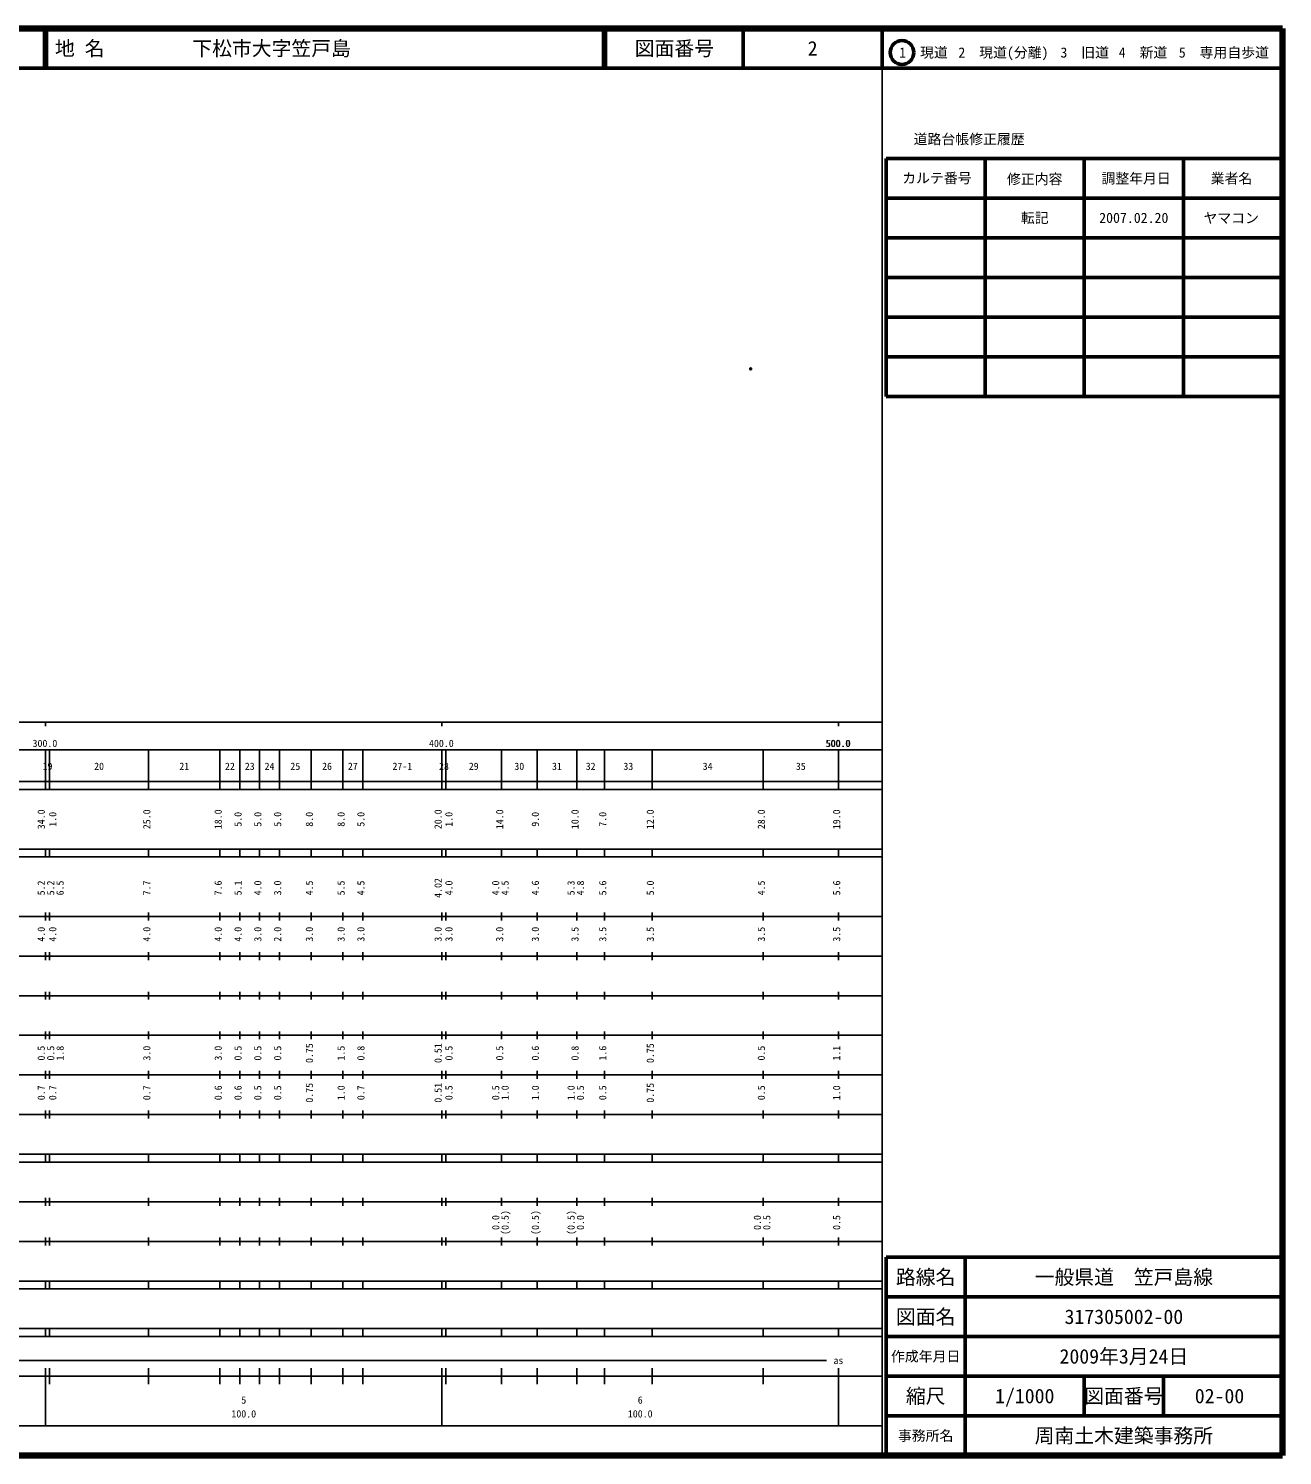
# Model space of a CAD drawing. Units: millimetres on the paper. Extents: x 40 to 680, y 20 to 380.
# Drawn here: x 363.7 to 680, y 20 to 380 of the extents above; entities that cross this region are included whole.
import ezdxf
from ezdxf.enums import TextEntityAlignment as Align

# ---------------------------------------------------------------- set-up
doc = ezdxf.new("R2010")
doc.units = ezdxf.units.MM
doc.header["$PDMODE"] = 32
doc.header["$PDSIZE"] = 0.5
doc.layers.add('M-OTRS', color=6, linetype='Continuous')
doc.layers.add('M-TTL-TXT', color=7, linetype='Continuous')
for name, color, linetype, lineweight in [('M-TTL', 2, 'Continuous', 140), ('M-TTL-BAND', 7, 'Continuous', 25), ('M-TTL-FRAM', 2, 'Continuous', 50), ('M-TTL-LINE', 7, 'Continuous', 50)]:
    doc.layers.add(name, color=color, linetype=linetype, lineweight=lineweight)
doc.styles.add('ＭＳ ゴシック', font='')
doc.styles.get('ＭＳ ゴシック').set_extended_font_data('MS Gothic')

msp = doc.modelspace()

# ---------------------------------------------------------------- linework, layer by layer
at = {"layer": 'M-OTRS'}
msp.add_point((545.859, 294.114), dxfattribs=at)
at = {"layer": 'M-TTL'}
for p, q in [((680, 380), (40, 380)), ((680, 20), (680, 380)), ((40, 20), (680, 20))]:
    msp.add_line(p, q, dxfattribs=at)
at = {"layer": 'M-TTL-BAND'}
for p, q in [((579, 20), (579, 370)), ((40, 205), (579, 205)), ((368, 205), (368, 204)), ((468, 205), (468, 204)), ((568, 205), (568, 204)), ((68, 198), (579, 198)), ((368, 188), (368, 198)), ((369, 188), (369, 198)), ((394, 188), (394, 198)), ((412, 188), (412, 198)), ((417, 188), (417, 198)), ((422, 188), (422, 198)), ((427, 188), (427, 198)), ((435, 188), (435, 198)), ((443, 188), (443, 198)), ((448, 188), (448, 198)), ((468, 188), (468, 198)), ((469, 188), (469, 198)), ((483, 188), (483, 198)), ((492, 188), (492, 198)), ((502, 188), (502, 198)), ((509, 188), (509, 198)), ((521, 188), (521, 198)), ((549, 188), (549, 198)), ((568, 188), (568, 198)), ((40, 190), (579, 190)), ((40, 188), (579, 188)), ((40, 173), (579, 173)), ((368, 171), (368, 173)), ((369, 171), (369, 173)), ((394, 171), (394, 173)), ((412, 171), (412, 173)), ((417, 171), (417, 173)), ((422, 171), (422, 173)), ((427, 171), (427, 173)), ((435, 171), (435, 173)), ((443, 171), (443, 173)), ((448, 171), (448, 173)), ((468, 171), (468, 173)), ((469, 171), (469, 173)), ((483, 171), (483, 173)), ((492, 171), (492, 173)), ((502, 171), (502, 173)), ((509, 171), (509, 173)), ((521, 171), (521, 173)), ((549, 171), (549, 173)), ((568, 171), (568, 173)), ((40, 171), (579, 171)), ((40, 156), (579, 156)), ((368, 155), (368, 157)), ((369, 155), (369, 157)), ((394, 155), (394, 157)), ((412, 155), (412, 157)), ((417, 155), (417, 157)), ((422, 155), (422, 157)), ((427, 155), (427, 157)), ((435, 155), (435, 157)), ((443, 155), (443, 157)), ((448, 155), (448, 157)), ((468, 155), (468, 157)), ((469, 155), (469, 157)), ((483, 155), (483, 157)), ((492, 155), (492, 157)), ((502, 155), (502, 157)), ((509, 155), (509, 157)), ((521, 155), (521, 157)), ((549, 155), (549, 157)), ((568, 155), (568, 157)), ((46, 146), (579, 146)), ((368, 145), (368, 147)), ((369, 145), (369, 147)), ((394, 145), (394, 147)), ((412, 145), (412, 147)), ((417, 145), (417, 147)), ((422, 145), (422, 147)), ((427, 145), (427, 147)), ((435, 145), (435, 147)), ((443, 145), (443, 147)), ((448, 145), (448, 147)), ((468, 145), (468, 147)), ((469, 145), (469, 147)), ((483, 145), (483, 147)), ((492, 145), (492, 147)), ((502, 145), (502, 147)), ((509, 145), (509, 147)), ((521, 145), (521, 147)), ((549, 145), (549, 147)), ((568, 145), (568, 147)), ((368, 135), (368, 137)), ((369, 135), (369, 137)), ((394, 135), (394, 137)), ((412, 135), (412, 137)), ((417, 135), (417, 137)), ((422, 135), (422, 137)), ((427, 135), (427, 137)), ((435, 135), (435, 137)), ((443, 135), (443, 137)), ((448, 135), (448, 137)), ((468, 135), (468, 137)), ((469, 135), (469, 137)), ((483, 135), (483, 137)), ((492, 135), (492, 137)), ((502, 135), (502, 137)), ((509, 135), (509, 137)), ((521, 135), (521, 137)), ((549, 135), (549, 137)), ((568, 135), (568, 137)), ((52, 136), (579, 136)), ((46, 126), (579, 126)), ((368, 125), (368, 127)), ((369, 125), (369, 127)), ((394, 125), (394, 127)), ((412, 125), (412, 127)), ((417, 125), (417, 127)), ((422, 125), (422, 127)), ((427, 125), (427, 127)), ((435, 125), (435, 127)), ((443, 125), (443, 127)), ((448, 125), (448, 127)), ((468, 125), (468, 127)), ((469, 125), (469, 127)), ((483, 125), (483, 127)), ((492, 125), (492, 127)), ((502, 125), (502, 127)), ((509, 125), (509, 127)), ((521, 125), (521, 127)), ((549, 125), (549, 127)), ((568, 125), (568, 127)), ((52, 116), (579, 116)), ((368, 115), (368, 117)), ((369, 115), (369, 117)), ((394, 115), (394, 117)), ((412, 115), (412, 117)), ((417, 115), (417, 117)), ((422, 115), (422, 117)), ((427, 115), (427, 117)), ((435, 115), (435, 117)), ((443, 115), (443, 117)), ((448, 115), (448, 117)), ((468, 115), (468, 117)), ((469, 115), (469, 117)), ((483, 115), (483, 117)), ((492, 115), (492, 117)), ((502, 115), (502, 117)), ((509, 115), (509, 117)), ((521, 115), (521, 117)), ((549, 115), (549, 117)), ((568, 115), (568, 117)), ((46, 106), (579, 106)), ((368, 105), (368, 107)), ((369, 105), (369, 107)), ((394, 105), (394, 107)), ((412, 105), (412, 107)), ((417, 105), (417, 107)), ((422, 105), (422, 107)), ((427, 105), (427, 107)), ((435, 105), (435, 107)), ((443, 105), (443, 107)), ((448, 105), (448, 107)), ((468, 105), (468, 107)), ((469, 105), (469, 107)), ((483, 105), (483, 107)), ((492, 105), (492, 107)), ((502, 105), (502, 107)), ((509, 105), (509, 107)), ((521, 105), (521, 107)), ((549, 105), (549, 107)), ((568, 105), (568, 107)), ((40, 96), (579, 96)), ((40, 94), (579, 94)), ((368, 94), (368, 96)), ((369, 94), (369, 96)), ((394, 94), (394, 96)), ((412, 94), (412, 96)), ((417, 94), (417, 96)), ((422, 94), (422, 96)), ((427, 94), (427, 96)), ((435, 94), (435, 96)), ((443, 94), (443, 96)), ((448, 94), (448, 96)), ((468, 94), (468, 96)), ((469, 94), (469, 96)), ((483, 94), (483, 96)), ((492, 94), (492, 96)), ((502, 94), (502, 96)), ((509, 94), (509, 96)), ((521, 94), (521, 96)), ((549, 94), (549, 96)), ((568, 94), (568, 96)), ((49, 84), (579, 84)), ((368, 83), (368, 85)), ((369, 83), (369, 85)), ((394, 83), (394, 85)), ((412, 83), (412, 85)), ((417, 83), (417, 85)), ((422, 83), (422, 85)), ((427, 83), (427, 85)), ((435, 83), (435, 85)), ((443, 83), (443, 85)), ((448, 83), (448, 85)), ((468, 83), (468, 85)), ((469, 83), (469, 85)), ((483, 83), (483, 85)), ((492, 83), (492, 85)), ((502, 83), (502, 85)), ((509, 83), (509, 85)), ((521, 83), (521, 85)), ((549, 83), (549, 85)), ((568, 83), (568, 85)), ((40, 74), (579, 74)), ((368, 73), (368, 75)), ((369, 73), (369, 75)), ((394, 73), (394, 75)), ((412, 73), (412, 75)), ((417, 73), (417, 75)), ((422, 73), (422, 75)), ((427, 73), (427, 75)), ((435, 73), (435, 75)), ((443, 73), (443, 75)), ((448, 73), (448, 75)), ((468, 73), (468, 75)), ((469, 73), (469, 75)), ((483, 73), (483, 75)), ((492, 73), (492, 75)), ((502, 73), (502, 75)), ((509, 73), (509, 75)), ((521, 73), (521, 75)), ((549, 73), (549, 75)), ((568, 73), (568, 75)), ((40, 64), (579, 64)), ((40, 62), (579, 62)), ((368, 62), (368, 64)), ((369, 62), (369, 64)), ((394, 62), (394, 64)), ((412, 62), (412, 64)), ((417, 62), (417, 64)), ((422, 62), (422, 64)), ((427, 62), (427, 64)), ((435, 62), (435, 64)), ((443, 62), (443, 64)), ((448, 62), (448, 64)), ((468, 62), (468, 64)), ((469, 62), (469, 64)), ((483, 62), (483, 64)), ((492, 62), (492, 64)), ((502, 62), (502, 64)), ((509, 62), (509, 64)), ((521, 62), (521, 64)), ((549, 62), (549, 64)), ((568, 62), (568, 64)), ((40, 52), (579, 52)), ((368, 50), (368, 52)), ((369, 50), (369, 52)), ((394, 50), (394, 52)), ((412, 50), (412, 52)), ((417, 50), (417, 52)), ((422, 50), (422, 52)), ((427, 50), (427, 52)), ((435, 50), (435, 52)), ((443, 50), (443, 52)), ((448, 50), (448, 52)), ((468, 50), (468, 52)), ((469, 50), (469, 52)), ((483, 50), (483, 52)), ((492, 50), (492, 52)), ((502, 50), (502, 52)), ((509, 50), (509, 52)), ((521, 50), (521, 52)), ((549, 50), (549, 52)), ((568, 50), (568, 52)), ((40, 50), (579, 50)), ((208.5, 44), (565, 44)), ((40, 40), (579, 40)), ((368, 27.5), (368, 42)), ((369, 38), (369, 42)), ((394, 38), (394, 42)), ((412, 38), (412, 42)), ((417, 38), (417, 42)), ((422, 38), (422, 42)), ((427, 38), (427, 42)), ((435, 38), (435, 42)), ((443, 38), (443, 42)), ((448, 38), (448, 42)), ((468, 27.5), (468, 42)), ((469, 38), (469, 42)), ((483, 38), (483, 42)), ((492, 38), (492, 42)), ((502, 38), (502, 42)), ((509, 38), (509, 42)), ((521, 38), (521, 42)), ((549, 38), (549, 42)), ((568, 27.5), (568, 42)), ((68, 27.5), (579, 27.5))]:
    msp.add_line(p, q, dxfattribs=at)
at = {"layer": 'M-TTL-FRAM'}
for p, q in [((580, 347.197), (580, 287.197)), ((580, 347.197), (680, 347.197)), ((580, 287.197), (680, 287.197)), ((680, 70), (580, 70)), ((580, 70), (580, 20))]:
    msp.add_line(p, q, dxfattribs=at)
at = {"layer": 'M-TTL-LINE'}
for p, q in [((367.75, 380), (367.75, 370)), ((368.25, 380), (368.25, 370)), ((508.747, 380), (508.747, 370)), ((509.247, 380), (509.247, 370)), ((543.997, 380), (543.997, 370)), ((579, 380), (579, 370)), ((40, 370), (680, 370)), ((605, 347.197), (605, 287.197)), ((630, 347.197), (630, 287.197)), ((655, 347.197), (655, 287.197)), ((580, 337.197), (680, 337.197)), ((580, 327.197), (680, 327.197)), ((580, 317.197), (680, 317.197)), ((580, 307.197), (680, 307.197)), ((580, 297.197), (680, 297.197)), ((600, 70), (600, 20)), ((680, 60), (580, 60)), ((680, 50), (580, 50)), ((680, 40), (580, 40)), ((630, 40), (630, 30)), ((650, 40), (650, 30)), ((680, 30), (580, 30))]:
    msp.add_line(p, q, dxfattribs=at)
msp.add_circle((584.031, 373.958), 3, dxfattribs=at)

# ---------------------------------------------------------------- texts
at = {"layer": 'M-TTL-BAND', "style": 'ＭＳ ゴシック'}
for s, p in [('300.0', (367.844, 198.195)), ('400.0', (467.844, 198.195)), ('500.0', (567.844, 198.195)), ('500.0', (568, 198.195)), ('19', (368.5, 192.405)), ('20', (381.5, 192.405)), ('21', (403, 192.405)), ('22', (414.5, 192.405)), ('23', (419.5, 192.405)), ('24', (424.5, 192.405)), ('25', (431, 192.405)), ('26', (439, 192.405)), ('27', (445.5, 192.405)), ('27-1', (458, 192.405)), ('28', (468.5, 192.405)), ('29', (476, 192.405)), ('30', (487.5, 192.405)), ('31', (497, 192.405)), ('32', (505.5, 192.405)), ('33', (515, 192.405)), ('34', (535, 192.405)), ('35', (558.5, 192.405)), ('as', (568, 42.5)), ('5', (418, 32.523)), ('6', (518, 32.523)), ('100.0', (418, 29.033)), ('100.0', (518, 29.033))]:
    msp.add_text(s, height=1.833, dxfattribs=at).set_placement(p, align=Align.BOTTOM_CENTER)
for s, p in [('34.0', (368.368, 180.5)), ('1.0', (371.264, 180.5)), ('25.0', (395, 180.5)), ('18.0', (413, 180.5)), ('5.0', (418, 180.5)), ('5.0', (423, 180.5)), ('5.0', (428, 180.5)), ('8.0', (436, 180.5)), ('8.0', (444, 180.5)), ('5.0', (449, 180.5)), ('20.0', (468.465, 180.5)), ('1.0', (471.206, 180.5)), ('14.0', (484, 180.5)), ('9.0', (493, 180.5)), ('10.0', (503, 180.5)), ('7.0', (510, 180.5)), ('12.0', (522, 180.5)), ('28.0', (550, 180.5)), ('19.0', (569, 180.5)), ('5.2', (368.368, 163.174)), ('5.2', (370.75, 163.174)), ('6.5', (373.12, 163.174)), ('7.7', (395, 163.174)), ('7.6', (413, 163.174)), ('5.1', (418, 163.174)), ('4.0', (423, 163.174)), ('3.0', (428, 163.174)), ('4.5', (436, 163.174)), ('5.5', (444, 163.174)), ('4.5', (449, 163.174)), ('4.02', (468.465, 163.174)), ('4.0', (471.206, 163.174)), ('4.0', (483, 163.174)), ('4.5', (485.37, 163.174)), ('4.6', (493, 163.174)), ('5.3', (502, 163.174)), ('4.8', (504.37, 163.174)), ('5.6', (510, 163.174)), ('5.0', (522, 163.174)), ('4.5', (550, 163.174)), ('5.6', (569, 163.174)), ('4.0', (368.368, 151.5)), ('4.0', (371.264, 151.5)), ('4.0', (395, 151.5)), ('4.0', (413, 151.5)), ('4.0', (418, 151.5)), ('3.0', (423, 151.5)), ('2.0', (428, 151.5)), ('3.0', (436, 151.5)), ('3.0', (444, 151.5)), ('3.0', (449, 151.5)), ('3.0', (468.465, 151.5)), ('3.0', (471.206, 151.5)), ('3.0', (484, 151.5)), ('3.0', (493, 151.5)), ('3.5', (503, 151.5)), ('3.5', (510, 151.5)), ('3.5', (522, 151.5)), ('3.5', (550, 151.5)), ('3.5', (569, 151.5)), ('0.5', (368.368, 121.5)), ('0.5', (370.75, 121.5)), ('1.8', (373.12, 121.5)), ('3.0', (395, 121.5)), ('3.0', (413, 121.5)), ('0.5', (418, 121.5)), ('0.5', (423, 121.5)), ('0.5', (428, 121.5)), ('0.75', (436, 121.5)), ('1.5', (444, 121.5)), ('0.8', (449, 121.5)), ('0.51', (468.465, 121.5)), ('0.5', (471.206, 121.5)), ('0.5', (484, 121.5)), ('0.6', (493, 121.5)), ('0.8', (503, 121.5)), ('1.6', (510, 121.5)), ('0.75', (522, 121.5)), ('0.5', (550, 121.5)), ('1.1', (569, 121.5)), ('0.7', (368.368, 111.5)), ('0.7', (371.264, 111.5)), ('0.7', (395, 111.5)), ('0.6', (413, 111.5)), ('0.6', (418, 111.5)), ('0.5', (423, 111.5)), ('0.5', (428, 111.5)), ('0.75', (436, 111.5)), ('1.0', (444, 111.5)), ('0.7', (449, 111.5)), ('0.51', (468.465, 111.5)), ('0.5', (471.206, 111.5)), ('0.5', (483, 111.5)), ('1.0', (485.37, 111.5)), ('1.0', (493, 111.5)), ('1.0', (502, 111.5)), ('0.5', (504.37, 111.5)), ('0.5', (510, 111.5)), ('0.75', (522, 111.5)), ('0.5', (550, 111.5)), ('1.0', (569, 111.5)), ('0.0', (483, 78.764)), ('(0.5)', (485.37, 78.764)), ('(0.5)', (493, 78.764)), ('(0.5)', (502, 78.764)), ('0.0', (504.37, 78.764)), ('0.0', (549, 78.764)), ('0.5', (551.37, 78.764)), ('0.5', (569, 78.764))]:
    msp.add_text(s, height=1.833, rotation=90, dxfattribs=at).set_placement(p, align=Align.BOTTOM_CENTER)
at = {"layer": 'M-TTL-TXT', "style": 'ＭＳ ゴシック'}
for s, p in [('地 名', (370.38, 375)), ('下松市大字笠戸島', (405.024, 375))]:
    msp.add_text(s, height=3.666, dxfattribs=at).set_placement(p, align=Align.MIDDLE_LEFT)
for s, height, p in [('図面番号', 3.666, (526.622, 375)), ('2', 3.666, (561.497, 375)), ('1\u3000現道', 2.566, (589.448, 373.958)), ('2\u3000現道(分離)', 2.566, (609.619, 373.958)), ('3\u3000旧道', 2.566, (630.121, 373.958)), ('4\u3000新道', 2.566, (644.824, 373.958)), ('5\u3000専用自歩道', 2.566, (665.228, 373.958)), ('道路台帳修正履歴', 2.566, (600.968, 352.113)), ('カルテ番号', 2.566, (592.839, 342.277)), ('修正内容', 2.566, (617.509, 342.023)), ('調整年月日', 2.566, (643.089, 342.197)), ('業者名', 2.566, (667.134, 342.197)), ('転記', 2.566, (617.5, 332.245)), ('2007.02.20', 2.566, (642.5, 332.245)), ('ヤマコン', 2.566, (667.077, 332.189)), ('路線名', 3.666, (590, 65)), ('路線名', 3.666, (590, 65)), ('一般県道\u3000笠戸島線', 3.666, (640, 65)), ('図面名', 3.666, (590, 55)), ('図面名', 3.666, (590, 55)), ('317305002-00', 3.666, (640, 55)), ('2009年3月24日', 3.666, (640, 45)), ('作成年月日', 2.566, (590, 45)), ('作成年月日', 2.566, (590, 45)), ('縮尺', 3.666, (590, 35)), ('縮尺', 3.666, (590, 35)), ('1/1000', 3.666, (615, 35)), ('図面番号', 3.666, (640, 35)), ('図面番号', 3.666, (640, 35)), ('02-00', 3.666, (664.125, 35)), ('事務所名', 2.566, (590, 25)), ('事務所名', 2.566, (590, 25)), ('周南土木建築事務所', 3.666, (640, 25))]:
    msp.add_text(s, height=height, dxfattribs=at).set_placement(p, align=Align.MIDDLE_CENTER)

doc.saveas('drawing.dxf')
